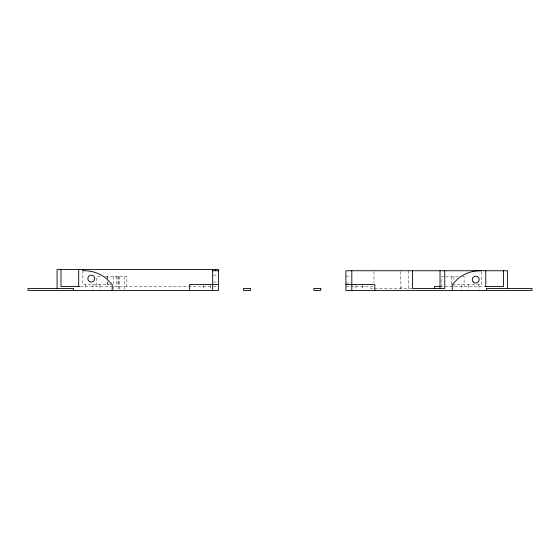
<?xml version="1.0" encoding="UTF-8"?>
<svg xmlns="http://www.w3.org/2000/svg" width="560" height="560" viewBox="0 0 560 560"><rect width="100%" height="100%" fill="white"/><g stroke="black" fill="none" stroke-linecap="round" stroke-linejoin="round"><path stroke-width="0.42" stroke-dasharray="2.8 2.1" d="M213.493 275.17L218.561 275.17M345.898 276.157L350.966 276.157M100.205 276.451L96.817 276.451L96.817 286.503M105.28 276.451L126.882 276.451L126.882 286.503M458.213 276.647L441.343 276.647L441.343 286.503M462.406 276.647L464.1 276.647L464.1 286.503M213.493 282.072L217.714 282.072M345.898 283.052L350.966 283.052M110.859 284.536L82.838 284.536L82.838 270.739M452.242 284.536L481.621 284.536L481.621 270.739M80.43 286.503L212.653 286.503M213.479 286.503L217.966 286.503M345.898 286.503L373.947 286.503M439.936 286.503L485.387 286.503M411.691 288.477L370.65 288.477L370.65 286.503M478.926 284.536L478.926 290.444M468.762 284.536L468.762 290.444M461.867 284.536L461.867 290.444M453.957 276.647L453.957 280.756M453.957 284.865L453.957 286.503M451.486 276.647L451.486 286.503M408.394 270.739L408.394 288.477M401.625 286.503L401.625 288.477M400.771 271.565L400.771 288.477M373.947 271.565L373.947 283.185M362.761 285.376L362.761 290.444M355.894 285.376L355.894 290.444M210.182 285.376L210.182 290.444M203.28 285.376L203.28 288.757M124.74 276.451L124.74 290.444M119.595 276.451L119.595 290.444M118.664 276.451L118.664 290.444M118.006 276.451L118.006 286.503M116.62 276.451L116.62 286.503M113.519 276.451L113.519 290.444M107.814 276.451L107.814 278.964M107.814 282.317L107.814 286.503M107.576 276.451L107.576 278.131M107.576 281.477L107.576 286.503M99.89 284.536L99.89 290.444M92.995 284.536L92.995 290.444M85.526 284.536L85.526 288.757"/><path stroke-width="0.84" d="M212.646 270.739L218.561 270.739M218.561 284.536L189.623 284.536L189.623 290.444M345.898 284.536L374.829 284.536L374.829 290.444M79.618 286.503L61.005 286.503L61.005 269.556M440.027 286.503L434.637 286.503L434.637 288.477M485.387 286.503L503.447 286.503L503.447 270.739M507.388 288.729L507.388 270.739L345.898 270.739L345.898 290.444L532 290.444L532 288.477L486.402 288.477L486.402 290.444M485.751 270.739L485.751 286.503M452.242 290.444L452.242 284.536L458.122 278.523A35.371 35.371 0 0 1 481.621 270.739M444.745 270.739L444.745 288.477L412.496 288.477L412.517 270.739M440.027 270.739L440.027 288.477M351.806 270.739L351.806 290.444M215.6 269.556L215.6 270.739M212.646 269.556L212.646 290.444M112.21 290.444L112.21 284.536L106.33 278.523A35.371 35.371 0 0 0 82.838 270.739L82.838 269.556M78.708 269.556L78.708 286.503M73.598 290.444L73.598 288.477L28 288.477L28 290.444L218.561 290.444L218.561 269.556L57.071 269.556L57.071 288.708M250.467 288.477L243.558 288.477L243.558 290.444L250.467 290.444L250.467 288.477M320.782 288.477L313.873 288.477L313.873 290.444L320.782 290.444L320.782 288.477M89.586 281.61A3.451 3.451 0 0 0 94.759 278.621A3.451 3.451 0 0 0 89.586 275.632A3.451 3.451 0 0 0 89.586 281.61M473.263 282.044A3.451 3.451 0 0 0 479.038 280.497A3.451 3.451 0 0 0 474.81 276.276A3.451 3.451 0 0 0 473.263 282.044"/></g></svg>
